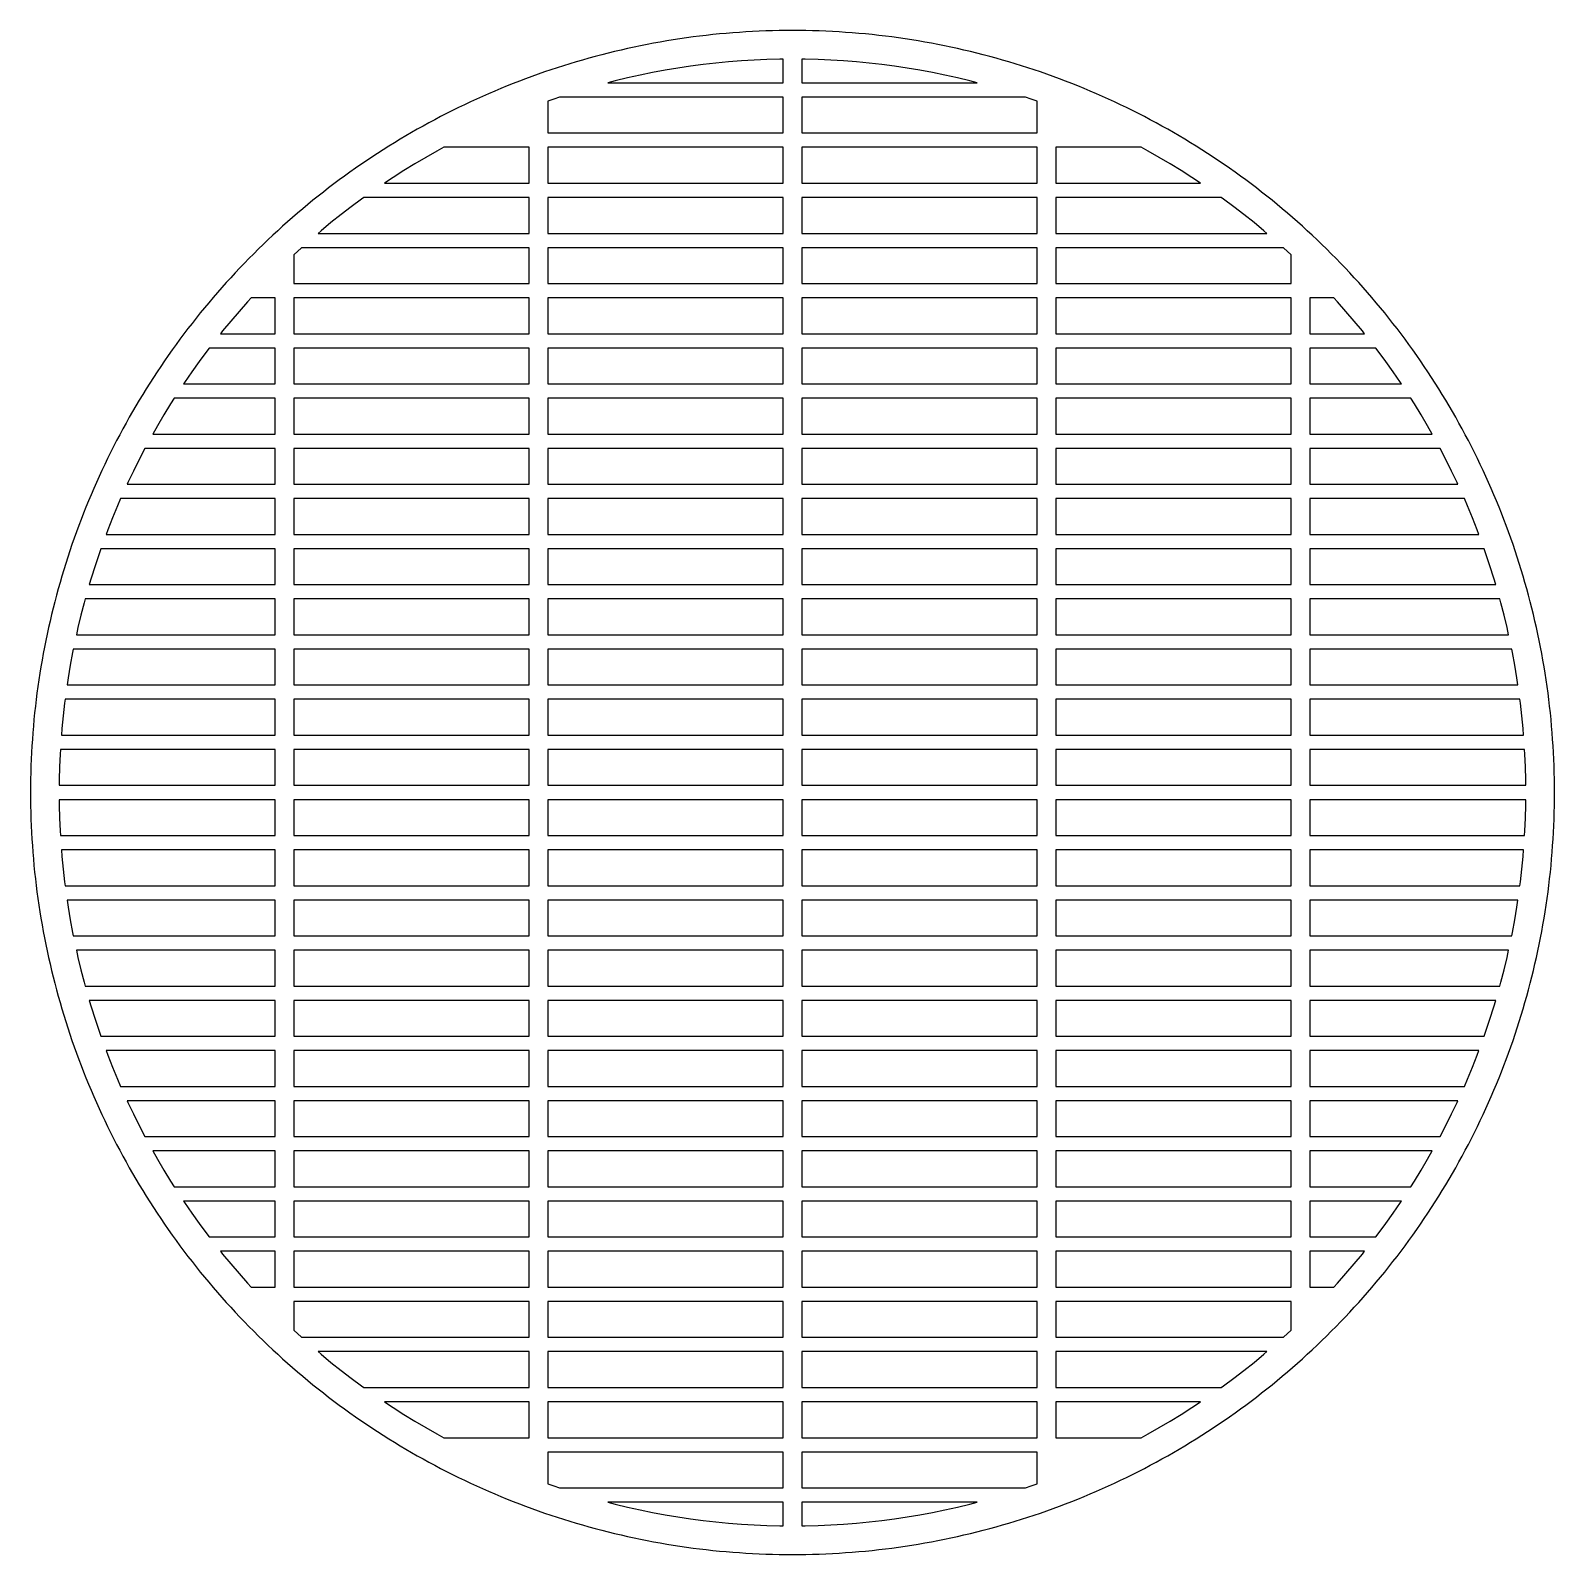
# Model space of a CAD drawing. Header units: millimetres. Extents: x -106 to 106, y -106 to 106.
import ezdxf

# ---------------------------------------------------------------- set-up
doc = ezdxf.new("R2010")
doc.units = ezdxf.units.MM

msp = doc.modelspace()

# ---------------------------------------------------------------- linework, layer by layer
at = {"layer": 'CORTE'}
for points in [[(106.3, 0), (106.296, 0.9276), (106.2838, 1.8552), (106.2636, 2.7826), (106.2352, 3.7098), (106.1988, 4.6367), (106.1543, 5.5633), (106.1017, 6.4895), (106.0411, 7.4151), (105.9723, 8.3402), (105.8955, 9.2647), (105.8106, 10.1884), (105.7177, 11.1114), (105.6167, 12.0335), (105.5077, 12.9547), (105.3906, 13.8749), (105.2655, 14.7941), (105.1324, 15.7121), (104.9913, 16.629), (104.8422, 17.5446), (104.6851, 18.4588), (104.52, 19.3716), (104.347, 20.283), (104.166, 21.1928), (103.9771, 22.101), (103.7803, 23.0075), (103.5755, 23.9123), (103.3629, 24.8152), (103.1424, 25.7163), (102.9141, 26.6154), (102.6779, 27.5125), (102.4339, 28.4074), (102.1821, 29.3003), (101.9225, 30.1908), (101.6552, 31.0791), (101.3801, 31.965), (101.0973, 32.8485), (100.8068, 33.7295), (100.5086, 34.6079), (100.2028, 35.4837), (99.8893, 36.3567), (99.5683, 37.227), (99.2396, 38.0945), (98.9034, 38.9591), (98.5596, 39.8207), (98.2084, 40.6792), (97.8497, 41.5347), (97.4835, 42.387), (97.1099, 43.2361), (96.7289, 44.0819), (96.3405, 44.9243), (95.9448, 45.7633), (95.5418, 46.5989), (95.1315, 47.4308), (94.714, 48.2592), (94.2893, 49.0839), (93.8573, 49.9048), (93.4183, 50.722), (92.9721, 51.5353), (92.5188, 52.3446), (92.0585, 53.15), (91.5912, 53.9513), (91.1169, 54.7485), (90.6356, 55.5416), (90.1475, 56.3304), (89.6525, 57.1149), (89.1507, 57.8951), (88.6421, 58.6709), (88.1267, 59.4422), (87.6046, 60.209), (87.0759, 60.9712), (86.5405, 61.7287), (85.9985, 62.4816), (85.45, 63.2297), (84.895, 63.9729), (84.3335, 64.7113), (83.7655, 65.4448), (83.1912, 66.1733), (82.6106, 66.8968), (82.0237, 67.6151), (81.4305, 68.3283), (80.8312, 69.0363), (80.2256, 69.7391), (79.614, 70.4365), (78.9963, 71.1286), (78.3726, 71.8152), (77.7429, 72.4964), (77.1073, 73.1721), (76.4658, 73.8422), (75.8185, 74.5067), (75.1655, 75.1655), (74.5067, 75.8185), (73.8422, 76.4658), (73.1721, 77.1073), (72.4964, 77.7429), (71.8152, 78.3726), (71.1286, 78.9963), (70.4365, 79.614), (69.7391, 80.2256), (69.0363, 80.8312), (68.3283, 81.4305), (67.6151, 82.0237), (66.8968, 82.6106), (66.1733, 83.1912), (65.4448, 83.7655), (64.7113, 84.3335), (63.9729, 84.895), (63.2297, 85.45), (62.4816, 85.9985), (61.7287, 86.5405), (60.9712, 87.0759), (60.209, 87.6046), (59.4422, 88.1267), (58.6709, 88.6421), (57.8951, 89.1507), (57.1149, 89.6525), (56.3304, 90.1475), (55.5416, 90.6356), (54.7485, 91.1169), (53.9513, 91.5912), (53.15, 92.0585), (52.3446, 92.5188), (51.5353, 92.9721), (50.722, 93.4183), (49.9048, 93.8573), (49.0839, 94.2893), (48.2592, 94.714), (47.4308, 95.1315), (46.5989, 95.5418), (45.7633, 95.9448), (44.9243, 96.3405), (44.0819, 96.7289), (43.2361, 97.1099), (42.387, 97.4835), (41.5347, 97.8497), (40.6792, 98.2084), (39.8207, 98.5596), (38.9591, 98.9034), (38.0945, 99.2396), (37.227, 99.5683), (36.3567, 99.8893), (35.4837, 100.2028), (34.6079, 100.5086), (33.7295, 100.8068), (32.8485, 101.0973), (31.965, 101.3801), (31.0791, 101.6552), (30.1908, 101.9225), (29.3003, 102.1821), (28.4074, 102.4339), (27.5125, 102.6779), (26.6154, 102.9141), (25.7163, 103.1424), (24.8152, 103.3629), (23.9123, 103.5755), (23.0075, 103.7803), (22.101, 103.9771), (21.1928, 104.166), (20.283, 104.347), (19.3716, 104.52), (18.4588, 104.6851), (17.5446, 104.8422), (16.629, 104.9913), (15.7121, 105.1324), (14.7941, 105.2655), (13.8749, 105.3906), (12.9547, 105.5077), (12.0335, 105.6167), (11.1114, 105.7177), (10.1884, 105.8106), (9.2647, 105.8955), (8.3402, 105.9723), (7.4151, 106.0411), (6.4895, 106.1017), (5.5633, 106.1543), (4.6367, 106.1988), (3.7098, 106.2352), (2.7826, 106.2636), (1.8552, 106.2838), (0.9276, 106.296), (0, 106.3), (-0.9276, 106.296), (-1.8552, 106.2838), (-2.7826, 106.2636), (-3.7098, 106.2352), (-4.6367, 106.1988), (-5.5633, 106.1543), (-6.4895, 106.1017), (-7.4151, 106.0411), (-8.3402, 105.9723), (-9.2647, 105.8955), (-10.1884, 105.8106), (-11.1114, 105.7177), (-12.0335, 105.6167), (-12.9547, 105.5077), (-13.8749, 105.3906), (-14.7941, 105.2655), (-15.7121, 105.1324), (-16.629, 104.9913), (-17.5446, 104.8422), (-18.4588, 104.6851), (-19.3716, 104.52), (-20.283, 104.347), (-21.1928, 104.166), (-22.101, 103.9771), (-23.0075, 103.7803), (-23.9123, 103.5755), (-24.8152, 103.3629), (-25.7163, 103.1424), (-26.6154, 102.9141), (-27.5125, 102.6779), (-28.4074, 102.4339), (-29.3003, 102.1821), (-30.1908, 101.9225), (-31.0791, 101.6552), (-31.965, 101.3801), (-32.8485, 101.0973), (-33.7295, 100.8068), (-34.6079, 100.5086), (-35.4837, 100.2028), (-36.3567, 99.8893), (-37.227, 99.5683), (-38.0945, 99.2396), (-38.9591, 98.9034), (-39.8207, 98.5596), (-40.6792, 98.2084), (-41.5347, 97.8497), (-42.387, 97.4835), (-43.2361, 97.1099), (-44.0819, 96.7289), (-44.9243, 96.3405), (-45.7633, 95.9448), (-46.5989, 95.5418), (-47.4308, 95.1315), (-48.2592, 94.714), (-49.0839, 94.2893), (-49.9048, 93.8573), (-50.722, 93.4183), (-51.5353, 92.9721), (-52.3446, 92.5188), (-53.15, 92.0585), (-53.9513, 91.5912), (-54.7485, 91.1169), (-55.5416, 90.6356), (-56.3304, 90.1475), (-57.1149, 89.6525), (-57.8951, 89.1507), (-58.6709, 88.6421), (-59.4422, 88.1267), (-60.209, 87.6046), (-60.9712, 87.0759), (-61.7287, 86.5405), (-62.4816, 85.9985), (-63.2297, 85.45), (-63.9729, 84.895), (-64.7113, 84.3335), (-65.4448, 83.7655), (-66.1733, 83.1912), (-66.8968, 82.6106), (-67.6151, 82.0237), (-68.3283, 81.4305), (-69.0363, 80.8312), (-69.7391, 80.2256), (-70.4365, 79.614), (-71.1286, 78.9963), (-71.8152, 78.3726), (-72.4964, 77.7429), (-73.1721, 77.1073), (-73.8422, 76.4658), (-74.5067, 75.8185), (-75.1655, 75.1655), (-75.8185, 74.5067), (-76.4658, 73.8422), (-77.1073, 73.1721), (-77.7429, 72.4964), (-78.3726, 71.8152), (-78.9963, 71.1286), (-79.614, 70.4365), (-80.2256, 69.7391), (-80.8312, 69.0363), (-81.4305, 68.3283), (-82.0237, 67.6151), (-82.6106, 66.8968), (-83.1912, 66.1733), (-83.7655, 65.4448), (-84.3335, 64.7113), (-84.895, 63.9729), (-85.45, 63.2297), (-85.9985, 62.4816), (-86.5405, 61.7287), (-87.0759, 60.9712), (-87.6046, 60.209), (-88.1267, 59.4422), (-88.6421, 58.6709), (-89.1507, 57.8951), (-89.6525, 57.1149), (-90.1475, 56.3304), (-90.6356, 55.5416), (-91.1169, 54.7485), (-91.5912, 53.9513), (-92.0585, 53.15), (-92.5188, 52.3446), (-92.9721, 51.5353), (-93.4183, 50.722), (-93.8573, 49.9048), (-94.2893, 49.0839), (-94.714, 48.2592), (-95.1315, 47.4308), (-95.5418, 46.5989), (-95.9448, 45.7633), (-96.3405, 44.9243), (-96.7289, 44.0819), (-97.1099, 43.2361), (-97.4835, 42.387), (-97.8497, 41.5347), (-98.2084, 40.6792), (-98.5596, 39.8207), (-98.9034, 38.9591), (-99.2396, 38.0945), (-99.5683, 37.227), (-99.8893, 36.3567), (-100.2028, 35.4837), (-100.5086, 34.6079), (-100.8068, 33.7295), (-101.0973, 32.8485), (-101.3801, 31.965), (-101.6552, 31.0791), (-101.9225, 30.1908), (-102.1821, 29.3003), (-102.4339, 28.4074), (-102.6779, 27.5125), (-102.9141, 26.6154), (-103.1424, 25.7163), (-103.3629, 24.8152), (-103.5755, 23.9123), (-103.7803, 23.0075), (-103.9771, 22.101), (-104.166, 21.1928), (-104.347, 20.283), (-104.52, 19.3716), (-104.6851, 18.4588), (-104.8422, 17.5446), (-104.9913, 16.629), (-105.1324, 15.7121), (-105.2655, 14.7941), (-105.3906, 13.8749), (-105.5077, 12.9547), (-105.6167, 12.0335), (-105.7177, 11.1114), (-105.8106, 10.1884), (-105.8955, 9.2647), (-105.9723, 8.3402), (-106.0411, 7.4151), (-106.1017, 6.4895), (-106.1543, 5.5633), (-106.1988, 4.6367), (-106.2352, 3.7098), (-106.2636, 2.7826), (-106.2838, 1.8552), (-106.296, 0.9276), (-106.3, 0), (-106.296, -0.9276), (-106.2838, -1.8552), (-106.2636, -2.7826), (-106.2352, -3.7098), (-106.1988, -4.6367), (-106.1543, -5.5633), (-106.1017, -6.4895), (-106.0411, -7.4151), (-105.9723, -8.3402), (-105.8955, -9.2647), (-105.8106, -10.1884), (-105.7177, -11.1114), (-105.6167, -12.0335), (-105.5077, -12.9547), (-105.3906, -13.8749), (-105.2655, -14.7941), (-105.1324, -15.7121), (-104.9913, -16.629), (-104.8422, -17.5446), (-104.6851, -18.4588), (-104.52, -19.3716), (-104.347, -20.283), (-104.166, -21.1928), (-103.9771, -22.101), (-103.7803, -23.0075), (-103.5755, -23.9123), (-103.3629, -24.8152), (-103.1424, -25.7163), (-102.9141, -26.6154), (-102.6779, -27.5125), (-102.4339, -28.4074), (-102.1821, -29.3003), (-101.9225, -30.1908), (-101.6552, -31.0791), (-101.3801, -31.965), (-101.0973, -32.8485), (-100.8068, -33.7295), (-100.5086, -34.6079), (-100.2028, -35.4837), (-99.8893, -36.3567), (-99.5683, -37.227), (-99.2396, -38.0945), (-98.9034, -38.9591), (-98.5596, -39.8207), (-98.2084, -40.6792), (-97.8497, -41.5347), (-97.4835, -42.387), (-97.1099, -43.2361), (-96.7289, -44.0819), (-96.3405, -44.9243), (-95.9448, -45.7633), (-95.5418, -46.5989), (-95.1315, -47.4308), (-94.714, -48.2592), (-94.2893, -49.0839), (-93.8573, -49.9048), (-93.4183, -50.722), (-92.9721, -51.5353), (-92.5188, -52.3446), (-92.0585, -53.15), (-91.5912, -53.9513), (-91.1169, -54.7485), (-90.6356, -55.5416), (-90.1475, -56.3304), (-89.6525, -57.1149), (-89.1507, -57.8951), (-88.6421, -58.6709), (-88.1267, -59.4422), (-87.6046, -60.209), (-87.0759, -60.9712), (-86.5405, -61.7287), (-85.9985, -62.4816), (-85.45, -63.2297), (-84.895, -63.9729), (-84.3335, -64.7113), (-83.7655, -65.4448), (-83.1912, -66.1733), (-82.6106, -66.8968), (-82.0237, -67.6151), (-81.4305, -68.3283), (-80.8312, -69.0363), (-80.2256, -69.7391), (-79.614, -70.4365), (-78.9963, -71.1286), (-78.3726, -71.8152), (-77.7429, -72.4964), (-77.1073, -73.1721), (-76.4658, -73.8422), (-75.8185, -74.5067), (-75.1655, -75.1655), (-74.5067, -75.8185), (-73.8422, -76.4658), (-73.1721, -77.1073), (-72.4964, -77.7429), (-71.8152, -78.3726), (-71.1286, -78.9963), (-70.4365, -79.614), (-69.7391, -80.2256), (-69.0363, -80.8312), (-68.3283, -81.4305), (-67.6151, -82.0237), (-66.8968, -82.6106), (-66.1733, -83.1912), (-65.4448, -83.7655), (-64.7113, -84.3335), (-63.9729, -84.895), (-63.2297, -85.45), (-62.4816, -85.9985), (-61.7287, -86.5405), (-60.9712, -87.0759), (-60.209, -87.6046), (-59.4422, -88.1267), (-58.6709, -88.6421), (-57.8951, -89.1507), (-57.1149, -89.6525), (-56.3304, -90.1475), (-55.5416, -90.6356), (-54.7485, -91.1169), (-53.9513, -91.5912), (-53.15, -92.0585), (-52.3446, -92.5188), (-51.5353, -92.9721), (-50.722, -93.4183), (-49.9048, -93.8573), (-49.0839, -94.2893), (-48.2592, -94.714), (-47.4308, -95.1315), (-46.5989, -95.5418), (-45.7633, -95.9448), (-44.9243, -96.3405), (-44.0819, -96.7289), (-43.2361, -97.1099), (-42.387, -97.4835), (-41.5347, -97.8497), (-40.6792, -98.2084), (-39.8207, -98.5596), (-38.9591, -98.9034), (-38.0945, -99.2396), (-37.227, -99.5683), (-36.3567, -99.8893), (-35.4837, -100.2028), (-34.6079, -100.5086), (-33.7295, -100.8068), (-32.8485, -101.0973), (-31.965, -101.3801), (-31.0791, -101.6552), (-30.1908, -101.9225), (-29.3003, -102.1821), (-28.4074, -102.4339), (-27.5125, -102.6779), (-26.6154, -102.9141), (-25.7163, -103.1424), (-24.8152, -103.3629), (-23.9123, -103.5755), (-23.0075, -103.7803), (-22.101, -103.9771), (-21.1928, -104.166), (-20.283, -104.347), (-19.3716, -104.52), (-18.4588, -104.6851), (-17.5446, -104.8422), (-16.629, -104.9913), (-15.7121, -105.1324), (-14.7941, -105.2655), (-13.8749, -105.3906), (-12.9547, -105.5077), (-12.0335, -105.6167), (-11.1114, -105.7177), (-10.1884, -105.8106), (-9.2647, -105.8955), (-8.3402, -105.9723), (-7.4151, -106.0411), (-6.4895, -106.1017), (-5.5633, -106.1543), (-4.6367, -106.1988), (-3.7098, -106.2352), (-2.7826, -106.2636), (-1.8552, -106.2838), (-0.9276, -106.296), (0, -106.3), (0.9276, -106.296), (1.8552, -106.2838), (2.7826, -106.2636), (3.7098, -106.2352), (4.6367, -106.1988), (5.5633, -106.1543), (6.4895, -106.1017), (7.4151, -106.0411), (8.3402, -105.9723), (9.2647, -105.8955), (10.1884, -105.8106), (11.1114, -105.7177), (12.0335, -105.6167), (12.9547, -105.5077), (13.8749, -105.3906), (14.7941, -105.2655), (15.7121, -105.1324), (16.629, -104.9913), (17.5446, -104.8422), (18.4588, -104.6851), (19.3716, -104.52), (20.283, -104.347), (21.1928, -104.166), (22.101, -103.9771), (23.0075, -103.7803), (23.9123, -103.5755), (24.8152, -103.3629), (25.7163, -103.1424), (26.6154, -102.9141), (27.5125, -102.6779), (28.4074, -102.4339), (29.3003, -102.1821), (30.1908, -101.9225), (31.0791, -101.6552), (31.965, -101.3801), (32.8485, -101.0973), (33.7295, -100.8068), (34.6079, -100.5086), (35.4837, -100.2028), (36.3567, -99.8893), (37.227, -99.5683), (38.0945, -99.2396), (38.9591, -98.9034), (39.8207, -98.5596), (40.6792, -98.2084), (41.5347, -97.8497), (42.387, -97.4835), (43.2361, -97.1099), (44.0819, -96.7289), (44.9243, -96.3405), (45.7633, -95.9448), (46.5989, -95.5418), (47.4308, -95.1315), (48.2592, -94.714), (49.0839, -94.2893), (49.9048, -93.8573), (50.722, -93.4183), (51.5353, -92.9721), (52.3446, -92.5188), (53.15, -92.0585), (53.9513, -91.5912), (54.7485, -91.1169), (55.5416, -90.6356), (56.3304, -90.1475), (57.1149, -89.6525), (57.8951, -89.1507), (58.6709, -88.6421), (59.4422, -88.1267), (60.209, -87.6046), (60.9712, -87.0759), (61.7287, -86.5405), (62.4816, -85.9985), (63.2297, -85.45), (63.9729, -84.895), (64.7113, -84.3335), (65.4448, -83.7655), (66.1733, -83.1912), (66.8968, -82.6106), (67.6151, -82.0237), (68.3283, -81.4305), (69.0363, -80.8312), (69.7391, -80.2256), (70.4365, -79.614), (71.1286, -78.9963), (71.8152, -78.3726), (72.4964, -77.7429), (73.1721, -77.1073), (73.8422, -76.4658), (74.5067, -75.8185), (75.1655, -75.1655), (75.8185, -74.5067), (76.4658, -73.8422), (77.1073, -73.1721), (77.7429, -72.4964), (78.3726, -71.8152), (78.9963, -71.1286), (79.614, -70.4365), (80.2256, -69.7391), (80.8312, -69.0363), (81.4305, -68.3283), (82.0237, -67.6151), (82.6106, -66.8968), (83.1912, -66.1733), (83.7655, -65.4448), (84.3335, -64.7113), (84.895, -63.9729), (85.45, -63.2297), (85.9985, -62.4816), (86.5405, -61.7287), (87.0759, -60.9712), (87.6046, -60.209), (88.1267, -59.4422), (88.6421, -58.6709), (89.1507, -57.8951), (89.6525, -57.1149), (90.1475, -56.3304), (90.6356, -55.5416), (91.1169, -54.7485), (91.5912, -53.9513), (92.0585, -53.15), (92.5188, -52.3446), (92.9721, -51.5353), (93.4183, -50.722), (93.8573, -49.9048), (94.2893, -49.0839), (94.714, -48.2592), (95.1315, -47.4308), (95.5418, -46.5989), (95.9448, -45.7633), (96.3405, -44.9243), (96.7289, -44.0819), (97.1099, -43.2361), (97.4835, -42.387), (97.8497, -41.5347), (98.2084, -40.6792), (98.5596, -39.8207), (98.9034, -38.9591), (99.2396, -38.0945), (99.5683, -37.227), (99.8893, -36.3567), (100.2028, -35.4837), (100.5086, -34.6079), (100.8068, -33.7295), (101.0973, -32.8485), (101.3801, -31.965), (101.6552, -31.0791), (101.9225, -30.1908), (102.1821, -29.3003), (102.4339, -28.4074), (102.6779, -27.5125), (102.9141, -26.6154), (103.1424, -25.7163), (103.3629, -24.8152), (103.5755, -23.9123), (103.7803, -23.0075), (103.9771, -22.101), (104.166, -21.1928), (104.347, -20.283), (104.52, -19.3716), (104.6851, -18.4588), (104.8422, -17.5446), (104.9913, -16.629), (105.1324, -15.7121), (105.2655, -14.7941), (105.3906, -13.8749), (105.5077, -12.9547), (105.6167, -12.0335), (105.7177, -11.1114), (105.8106, -10.1884), (105.8955, -9.2647), (105.9723, -8.3402), (106.0411, -7.4151), (106.1017, -6.4895), (106.1543, -5.5633), (106.1988, -4.6367), (106.2352, -3.7098), (106.2636, -2.7826), (106.2838, -1.8552), (106.296, -0.9276)], [(-25.7588, 99), (-1.3, 99), (-1.3, 102.2887), (-1.7854, 102.2844), (-3.5702, 102.2377), (-5.354, 102.1598), (-7.1361, 102.0508), (-8.916, 101.9107), (-10.6933, 101.7396), (-12.4672, 101.5375), (-14.2374, 101.3044), (-16.0032, 101.0405), (-17.7642, 100.7458), (-19.5198, 100.4205), (-21.2694, 100.0645), (-23.0125, 99.6781), (-24.7486, 99.2613)], [(3.5702, 102.2377), (1.7854, 102.2844), (1.3, 102.2887), (1.3, 99), (25.7588, 99), (24.7486, 99.2613), (23.0125, 99.6781), (21.2694, 100.0645), (19.5198, 100.4205), (17.7642, 100.7458), (16.0032, 101.0405), (14.2374, 101.3044), (12.4672, 101.5375), (10.6933, 101.7396), (8.916, 101.9107), (7.1361, 102.0508), (5.354, 102.1598)], [(-32.4884, 97), (-33.3056, 96.7266), (-34.1333, 96.4334), (-34.1333, 92), (-1.3, 92), (-1.3, 97)], [(32.4884, 97), (1.3, 97), (1.3, 92), (34.1333, 92), (34.1333, 96.4334), (33.3056, 96.7266)], [(-36.7333, 90), (-48.6265, 90), (-49.596, 89.4736), (-51.15, 88.5944), (-52.6884, 87.6882), (-54.2107, 86.7553), (-55.7166, 85.796), (-56.9192, 85), (-36.7333, 85)], [(-34.1333, 85), (-1.3, 85), (-1.3, 90), (-34.1333, 90)], [(1.3, 85), (34.1333, 85), (34.1333, 90), (1.3, 90)], [(36.7333, 90), (36.7333, 85), (56.9192, 85), (55.7166, 85.796), (54.2107, 86.7553), (52.6884, 87.6882), (51.15, 88.5944), (49.596, 89.4736), (48.6265, 90)], [(-60.1304, 82.7624), (-61.5657, 81.7004), (-62.9822, 80.6135), (-64.3795, 79.502), (-65.7572, 78.3663), (-66.1861, 78), (-36.7333, 78), (-36.7333, 83), (-59.7974, 83)], [(-34.1333, 78), (-1.3, 78), (-1.3, 83), (-34.1333, 83)], [(1.3, 78), (34.1333, 78), (34.1333, 83), (1.3, 83)], [(60.1304, 82.7624), (59.7974, 83), (36.7333, 83), (36.7333, 78), (66.1861, 78), (65.7572, 78.3663), (64.3795, 79.502), (62.9822, 80.6135), (61.5657, 81.7004)], [(-36.7333, 71), (-36.7333, 76), (-68.4779, 76), (-69.5667, 75.0024), (-69.5667, 71)], [(-34.1333, 71), (-1.3, 71), (-1.3, 76), (-34.1333, 76)], [(1.3, 71), (34.1333, 71), (34.1333, 76), (1.3, 76)], [(36.7333, 71), (69.5667, 71), (69.5667, 75.0024), (68.4779, 76), (36.7333, 76)], [(-72.1667, 69), (-75.5216, 69), (-76.0237, 68.4521), (-77.2068, 67.1148), (-78.3663, 65.7572), (-79.502, 64.3795), (-79.8039, 64), (-72.1667, 64)], [(-69.5667, 64), (-36.7333, 64), (-36.7333, 69), (-69.5667, 69)], [(-34.1333, 64), (-1.3, 64), (-1.3, 69), (-34.1333, 69)], [(1.3, 64), (34.1333, 64), (34.1333, 69), (1.3, 69)], [(36.7333, 64), (69.5667, 64), (69.5667, 69), (36.7333, 69)], [(78.3663, 65.7572), (77.2068, 67.1148), (76.0237, 68.4521), (75.5216, 69), (72.1667, 69), (72.1667, 64), (79.8039, 64), (79.502, 64.3795)], [(-82.7624, 60.1304), (-83.7993, 58.6769), (-84.8105, 57.2054), (-84.9465, 57), (-72.1667, 57), (-72.1667, 62), (-81.3671, 62), (-81.7004, 61.5657)], [(-69.5667, 57), (-36.7333, 57), (-36.7333, 62), (-69.5667, 62)], [(-34.1333, 57), (-1.3, 57), (-1.3, 62), (-34.1333, 62)], [(1.3, 57), (34.1333, 57), (34.1333, 62), (1.3, 62)], [(36.7333, 57), (69.5667, 57), (69.5667, 62), (36.7333, 62)], [(72.1667, 57), (84.9465, 57), (84.8105, 57.2054), (83.7993, 58.6769), (82.7624, 60.1304), (81.7004, 61.5657), (81.3671, 62), (72.1667, 62)], [(-88.5944, 51.15), (-89.245, 50), (-72.1667, 50), (-72.1667, 55), (-86.2525, 55), (-86.7553, 54.2107), (-87.6882, 52.6884)], [(-69.5667, 50), (-36.7333, 50), (-36.7333, 55), (-69.5667, 55)], [(-34.1333, 50), (-1.3, 50), (-1.3, 55), (-34.1333, 55)], [(1.3, 50), (34.1333, 50), (34.1333, 55), (1.3, 55)], [(36.7333, 50), (69.5667, 50), (69.5667, 55), (36.7333, 55)], [(87.6882, 52.6884), (86.7553, 54.2107), (86.2525, 55), (72.1667, 55), (72.1667, 50), (89.245, 50), (88.5944, 51.15)], [(-72.1667, 43), (-72.1667, 48), (-90.3396, 48), (-91.15, 46.4432), (-91.9466, 44.8454), (-92.7153, 43.2338), (-92.8219, 43)], [(-69.5667, 43), (-36.7333, 43), (-36.7333, 48), (-69.5667, 48)], [(-34.1333, 43), (-1.3, 43), (-1.3, 48), (-34.1333, 48)], [(1.3, 43), (34.1333, 43), (34.1333, 48), (1.3, 48)], [(36.7333, 43), (69.5667, 43), (69.5667, 48), (36.7333, 48)], [(92.8219, 43), (92.7153, 43.2338), (91.9466, 44.8454), (91.15, 46.4432), (90.3396, 48), (72.1667, 48), (72.1667, 43)], [(-94.1676, 39.9718), (-94.8509, 38.3223), (-95.5053, 36.661), (-95.7524, 36), (-72.1667, 36), (-72.1667, 41), (-93.7206, 41)], [(-69.5667, 36), (-36.7333, 36), (-36.7333, 41), (-69.5667, 41)], [(-34.1333, 36), (-1.3, 36), (-1.3, 41), (-34.1333, 41)], [(1.3, 36), (34.1333, 36), (34.1333, 41), (1.3, 41)], [(36.7333, 36), (69.5667, 36), (69.5667, 41), (36.7333, 41)], [(93.7206, 41), (72.1667, 41), (72.1667, 36), (95.7524, 36), (95.5053, 36.661), (94.8509, 38.3223), (94.1676, 39.9718)], [(-98.0994, 29), (-72.1667, 29), (-72.1667, 34), (-96.4807, 34), (-96.7266, 33.3056), (-97.2931, 31.6124), (-97.83, 29.9096)], [(-69.5667, 29), (-36.7333, 29), (-36.7333, 34), (-69.5667, 34)], [(-34.1333, 29), (-1.3, 29), (-1.3, 34), (-34.1333, 34)], [(1.3, 29), (34.1333, 29), (34.1333, 34), (1.3, 34)], [(36.7333, 29), (69.5667, 29), (69.5667, 34), (36.7333, 34)], [(97.83, 29.9096), (97.2931, 31.6124), (96.7266, 33.3056), (96.4807, 34), (72.1667, 34), (72.1667, 29), (98.0994, 29)], [(-98.6692, 27), (-98.8142, 26.4772), (-99.2613, 24.7486), (-99.6781, 23.0125), (-99.9025, 22), (-72.1667, 22), (-72.1667, 27)], [(-69.5667, 22), (-36.7333, 22), (-36.7333, 27), (-69.5667, 27)], [(-34.1333, 22), (-1.3, 22), (-1.3, 27), (-34.1333, 27)], [(1.3, 22), (34.1333, 22), (34.1333, 27), (1.3, 27)], [(36.7333, 22), (69.5667, 22), (69.5667, 27), (36.7333, 27)], [(72.1667, 27), (72.1667, 22), (99.9025, 22), (99.6781, 23.0125), (99.2613, 24.7486), (98.8142, 26.4772), (98.6692, 27)], [(-101.0405, 16.0032), (-101.1905, 15), (-72.1667, 15), (-72.1667, 20), (-100.3228, 20), (-100.4205, 19.5198), (-100.7458, 17.7642)], [(-69.5667, 15), (-36.7333, 15), (-36.7333, 20), (-69.5667, 20)], [(-34.1333, 15), (-1.3, 15), (-1.3, 20), (-34.1333, 20)], [(1.3, 15), (34.1333, 15), (34.1333, 20), (1.3, 20)], [(36.7333, 15), (69.5667, 15), (69.5667, 20), (36.7333, 20)], [(100.7458, 17.7642), (100.4205, 19.5198), (100.3228, 20), (72.1667, 20), (72.1667, 15), (101.1905, 15), (101.0405, 16.0032)], [(-72.1667, 13), (-101.4673, 13), (-101.5375, 12.4672), (-101.7396, 10.6933), (-101.9107, 8.916), (-101.9828, 8), (-72.1667, 8)], [(-69.5667, 8), (-36.7333, 8), (-36.7333, 13), (-69.5667, 13)], [(-34.1333, 8), (-1.3, 8), (-1.3, 13), (-34.1333, 13)], [(1.3, 8), (34.1333, 8), (34.1333, 13), (1.3, 13)], [(36.7333, 8), (69.5667, 8), (69.5667, 13), (36.7333, 13)], [(72.1667, 8), (101.9828, 8), (101.9107, 8.916), (101.7396, 10.6933), (101.5375, 12.4672), (101.4673, 13), (72.1667, 13)], [(-102.2377, 3.5702), (-102.2844, 1.7854), (-102.2913, 1), (-72.1667, 1), (-72.1667, 6), (-102.1203, 6), (-102.1598, 5.354)], [(-69.5667, 1), (-36.7333, 1), (-36.7333, 6), (-69.5667, 6)], [(-34.1333, 1), (-1.3, 1), (-1.3, 6), (-34.1333, 6)], [(1.3, 1), (34.1333, 1), (34.1333, 6), (1.3, 6)], [(36.7333, 1), (69.5667, 1), (69.5667, 6), (36.7333, 6)], [(102.2377, 3.5702), (102.1598, 5.354), (102.1203, 6), (72.1667, 6), (72.1667, 1), (102.2913, 1), (102.2844, 1.7854)], [(-72.1667, -6), (-72.1667, -1), (-102.2913, -1), (-102.2844, -1.7854), (-102.2377, -3.5702), (-102.1598, -5.354), (-102.1203, -6)], [(-69.5667, -6), (-36.7333, -6), (-36.7333, -1), (-69.5667, -1)], [(-34.1333, -6), (-1.3, -6), (-1.3, -1), (-34.1333, -1)], [(1.3, -6), (34.1333, -6), (34.1333, -1), (1.3, -1)], [(36.7333, -6), (69.5667, -6), (69.5667, -1), (36.7333, -1)], [(102.2913, -1), (72.1667, -1), (72.1667, -6), (102.1203, -6), (102.1598, -5.354), (102.2377, -3.5702), (102.2844, -1.7854)], [(-101.9107, -8.916), (-101.7396, -10.6933), (-101.5375, -12.4672), (-101.4673, -13), (-72.1667, -13), (-72.1667, -8), (-101.9828, -8)], [(-69.5667, -13), (-36.7333, -13), (-36.7333, -8), (-69.5667, -8)], [(-34.1333, -13), (-1.3, -13), (-1.3, -8), (-34.1333, -8)], [(1.3, -13), (34.1333, -13), (34.1333, -8), (1.3, -8)], [(36.7333, -13), (69.5667, -13), (69.5667, -8), (36.7333, -8)], [(101.5375, -12.4672), (101.7396, -10.6933), (101.9107, -8.916), (101.9828, -8), (72.1667, -8), (72.1667, -13), (101.4673, -13)], [(-100.3228, -20), (-72.1667, -20), (-72.1667, -15), (-101.1905, -15), (-101.0405, -16.0032), (-100.7458, -17.7642), (-100.4205, -19.5198)], [(-69.5667, -20), (-36.7333, -20), (-36.7333, -15), (-69.5667, -15)], [(-34.1333, -20), (-1.3, -20), (-1.3, -15), (-34.1333, -15)], [(1.3, -20), (34.1333, -20), (34.1333, -15), (1.3, -15)], [(36.7333, -20), (69.5667, -20), (69.5667, -15), (36.7333, -15)], [(72.1667, -15), (72.1667, -20), (100.3228, -20), (100.4205, -19.5198), (100.7458, -17.7642), (101.0405, -16.0032), (101.1905, -15)], [(-99.9025, -22), (-99.6781, -23.0125), (-99.2613, -24.7486), (-98.8142, -26.4772), (-98.6692, -27), (-72.1667, -27), (-72.1667, -22)], [(-69.5667, -27), (-36.7333, -27), (-36.7333, -22), (-69.5667, -22)], [(-34.1333, -27), (-1.3, -27), (-1.3, -22), (-34.1333, -22)], [(1.3, -27), (34.1333, -27), (34.1333, -22), (1.3, -22)], [(36.7333, -27), (69.5667, -27), (69.5667, -22), (36.7333, -22)], [(99.2613, -24.7486), (99.6781, -23.0125), (99.9025, -22), (72.1667, -22), (72.1667, -27), (98.6692, -27), (98.8142, -26.4772)], [(-96.7266, -33.3056), (-96.4807, -34), (-72.1667, -34), (-72.1667, -29), (-98.0994, -29), (-97.83, -29.9096), (-97.2931, -31.6124)], [(-69.5667, -34), (-36.7333, -34), (-36.7333, -29), (-69.5667, -29)], [(-34.1333, -34), (-1.3, -34), (-1.3, -29), (-34.1333, -29)], [(1.3, -34), (34.1333, -34), (34.1333, -29), (1.3, -29)], [(36.7333, -34), (69.5667, -34), (69.5667, -29), (36.7333, -29)], [(72.1667, -34), (96.4807, -34), (96.7266, -33.3056), (97.2931, -31.6124), (97.83, -29.9096), (98.0994, -29), (72.1667, -29)], [(-72.1667, -36), (-95.7524, -36), (-95.5053, -36.661), (-94.8509, -38.3223), (-94.1676, -39.9718), (-93.7206, -41), (-72.1667, -41)], [(-69.5667, -41), (-36.7333, -41), (-36.7333, -36), (-69.5667, -36)], [(-34.1333, -41), (-1.3, -41), (-1.3, -36), (-34.1333, -36)], [(1.3, -41), (34.1333, -41), (34.1333, -36), (1.3, -36)], [(36.7333, -41), (69.5667, -41), (69.5667, -36), (36.7333, -36)], [(95.5053, -36.661), (95.7524, -36), (72.1667, -36), (72.1667, -41), (93.7206, -41), (94.1676, -39.9718), (94.8509, -38.3223)], [(-91.9466, -44.8454), (-91.15, -46.4432), (-90.3396, -48), (-72.1667, -48), (-72.1667, -43), (-92.8219, -43), (-92.7153, -43.2338)], [(-69.5667, -48), (-36.7333, -48), (-36.7333, -43), (-69.5667, -43)], [(-34.1333, -48), (-1.3, -48), (-1.3, -43), (-34.1333, -43)], [(1.3, -48), (34.1333, -48), (34.1333, -43), (1.3, -43)], [(36.7333, -48), (69.5667, -48), (69.5667, -43), (36.7333, -43)], [(90.3396, -48), (91.15, -46.4432), (91.9466, -44.8454), (92.7153, -43.2338), (92.8219, -43), (72.1667, -43), (72.1667, -48)], [(-86.2525, -55), (-72.1667, -55), (-72.1667, -50), (-89.245, -50), (-88.5944, -51.15), (-87.6882, -52.6884), (-86.7553, -54.2107)], [(-69.5667, -55), (-36.7333, -55), (-36.7333, -50), (-69.5667, -50)], [(-34.1333, -55), (-1.3, -55), (-1.3, -50), (-34.1333, -50)], [(1.3, -55), (34.1333, -55), (34.1333, -50), (1.3, -50)], [(36.7333, -55), (69.5667, -55), (69.5667, -50), (36.7333, -50)], [(72.1667, -50), (72.1667, -55), (86.2525, -55), (86.7553, -54.2107), (87.6882, -52.6884), (88.5944, -51.15), (89.245, -50)], [(-82.7624, -60.1304), (-81.7004, -61.5657), (-81.3671, -62), (-72.1667, -62), (-72.1667, -57), (-84.9465, -57), (-84.8105, -57.2054), (-83.7993, -58.6769)], [(-69.5667, -62), (-36.7333, -62), (-36.7333, -57), (-69.5667, -57)], [(-34.1333, -62), (-1.3, -62), (-1.3, -57), (-34.1333, -57)], [(1.3, -62), (34.1333, -62), (34.1333, -57), (1.3, -57)], [(36.7333, -62), (69.5667, -62), (69.5667, -57), (36.7333, -57)], [(72.1667, -57), (72.1667, -62), (81.3671, -62), (81.7004, -61.5657), (82.7624, -60.1304), (83.7993, -58.6769), (84.8105, -57.2054), (84.9465, -57)], [(-72.1667, -69), (-72.1667, -64), (-79.8039, -64), (-79.502, -64.3795), (-78.3663, -65.7572), (-77.2068, -67.1148), (-76.0237, -68.4521), (-75.5216, -69)], [(-69.5667, -69), (-36.7333, -69), (-36.7333, -64), (-69.5667, -64)], [(-34.1333, -69), (-1.3, -69), (-1.3, -64), (-34.1333, -64)], [(1.3, -69), (34.1333, -69), (34.1333, -64), (1.3, -64)], [(36.7333, -69), (69.5667, -69), (69.5667, -64), (36.7333, -64)], [(78.3663, -65.7572), (79.502, -64.3795), (79.8039, -64), (72.1667, -64), (72.1667, -69), (75.5216, -69), (76.0237, -68.4521), (77.2068, -67.1148)], [(-36.7333, -71), (-69.5667, -71), (-69.5667, -75.0024), (-68.4779, -76), (-36.7333, -76)], [(-34.1333, -76), (-1.3, -76), (-1.3, -71), (-34.1333, -71)], [(1.3, -76), (34.1333, -76), (34.1333, -71), (1.3, -71)], [(36.7333, -71), (36.7333, -76), (68.4779, -76), (69.5667, -75.0024), (69.5667, -71)], [(-60.1304, -82.7624), (-59.7974, -83), (-36.7333, -83), (-36.7333, -78), (-66.1861, -78), (-65.7572, -78.3663), (-64.3795, -79.502), (-62.9822, -80.6135), (-61.5657, -81.7004)], [(-34.1333, -83), (-1.3, -83), (-1.3, -78), (-34.1333, -78)], [(1.3, -83), (34.1333, -83), (34.1333, -78), (1.3, -78)], [(60.1304, -82.7624), (61.5657, -81.7004), (62.9822, -80.6135), (64.3795, -79.502), (65.7572, -78.3663), (66.1861, -78), (36.7333, -78), (36.7333, -83), (59.7974, -83)], [(-36.7333, -90), (-36.7333, -85), (-56.9192, -85), (-55.7166, -85.796), (-54.2107, -86.7553), (-52.6884, -87.6882), (-51.15, -88.5944), (-49.596, -89.4736), (-48.6265, -90)], [(-34.1333, -90), (-1.3, -90), (-1.3, -85), (-34.1333, -85)], [(1.3, -90), (34.1333, -90), (34.1333, -85), (1.3, -85)], [(36.7333, -90), (48.6265, -90), (49.596, -89.4736), (51.15, -88.5944), (52.6884, -87.6882), (54.2107, -86.7553), (55.7166, -85.796), (56.9192, -85), (36.7333, -85)], [(-32.4884, -97), (-1.3, -97), (-1.3, -92), (-34.1333, -92), (-34.1333, -96.4334), (-33.3056, -96.7266)], [(32.4884, -97), (33.3056, -96.7266), (34.1333, -96.4334), (34.1333, -92), (1.3, -92), (1.3, -97)], [(-21.2694, -100.0645), (-19.5198, -100.4205), (-17.7642, -100.7458), (-16.0032, -101.0405), (-14.2374, -101.3044), (-12.4672, -101.5375), (-10.6933, -101.7396), (-8.916, -101.9107), (-7.1361, -102.0508), (-5.354, -102.1598), (-3.5702, -102.2377), (-1.7854, -102.2844), (-1.3, -102.2887), (-1.3, -99), (-25.7588, -99), (-24.7486, -99.2613), (-23.0125, -99.6781)], [(8.916, -101.9107), (10.6933, -101.7396), (12.4672, -101.5375), (14.2374, -101.3044), (16.0032, -101.0405), (17.7642, -100.7458), (19.5198, -100.4205), (21.2694, -100.0645), (23.0125, -99.6781), (24.7486, -99.2613), (25.7588, -99), (1.3, -99), (1.3, -102.2887), (1.7854, -102.2844), (3.5702, -102.2377), (5.354, -102.1598), (7.1361, -102.0508)]]:
    msp.add_lwpolyline(points, close=True, dxfattribs=at)

doc.saveas('drawing.dxf')
